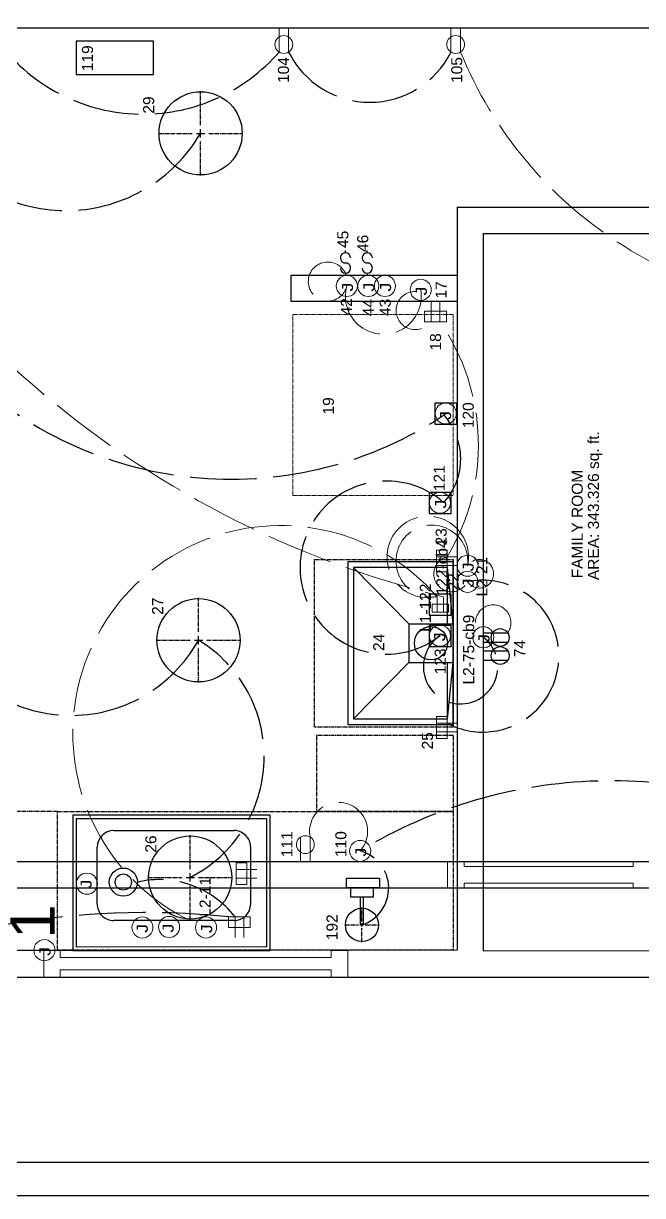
# Model space of a CAD drawing. Header units: inches. Extents: x -601 to 289, y 0 to 495.
# Drawn here: x -473.9 to -362.2, y 0 to 211.3 of the extents above; entities that cross this region are included whole.
import ezdxf

# ---------------------------------------------------------------- set-up
doc = ezdxf.new("R2010")
doc.units = ezdxf.units.IN
doc.header["$MEASUREMENT"] = 0
doc.linetypes.add('ACAD_ISO02W100', pattern=[15, 12, -3])
doc.linetypes.add('CENTER2', pattern=[1.125, 0.75, -0.125, 0.125, -0.125])
doc.layers.get('0').update_dxf_attribs({"color": 1, "lineweight": 9})
for name, color, linetype, lineweight in [('00-page-edge', 7, 'Continuous', 9), ('A101-Floorplan-1st-floor', 7, 'Continuous', 9), ('A101-Text', 7, 'Continuous', 9), ('A201-Floorplan-2nd-floor', 7, 'Continuous', 9), ('E101-Electrical-1st-floor', 7, 'Continuous', 9), ('E201-Electrical-2nd-floor', 7, 'Continuous', 9)]:
    doc.layers.add(name, color=color, linetype=linetype, lineweight=lineweight)
doc.styles.add('Reg', font='Courier New.ttf', dxfattribs={"height": 1})
doc.styles.get("Standard").update_dxf_attribs({"font": 'Arial.ttf', "height": 2})

# ---------------------------------------------------------------- blocks, each defined once
blk = doc.blocks.new('refrigerator')
at = {"layer": 'A201-Floorplan-2nd-floor', "linetype": 'CENTER2'}
blk.add_lwpolyline([(0, 0), (-32.625, 0), (-32.625, 28.925), (0, 28.925)], close=True, dxfattribs=at)
blk = doc.blocks.new('stove')
at = {"layer": 'A201-Floorplan-2nd-floor', "linetype": 'CENTER2', "lineweight": 30}
blk.add_lwpolyline([(-30.27, 25), (0, 25), (0, 0), (-30.27, 0)], close=True, dxfattribs=at)
blk = doc.blocks.new('L1-family-room-patio-doors')
at = {"layer": 'A101-Floorplan-1st-floor'}
for p, q in [((0, 66.63), (-4.75, 66.63)), ((-0.07, 66.63), (-0.07, 63.63)), ((-3.93, 63.63), (-4.75, 63.63)), ((-3.93, 33.13), (-3.93, 63.63)), ((-0.93, 33.13), (-0.93, 63.63)), ((0, 63.63), (-0.93, 63.63)), ((-4.75, 33.13), (-3.93, 33.13)), ((-0.93, 33.13), (0, 33.13)), ((-0.07, 33.13), (-0.07, 30.13)), ((-4.75, 30.13), (-3.93, 30.13)), ((-3.93, 3), (-3.93, 30.13)), ((-0.93, 3), (-0.93, 30.13)), ((-0.93, 30.13), (0, 30.13)), ((-4.75, 3), (-3.93, 3)), ((-0.93, 3), (0, 3)), ((-0.07, 3), (-0.07, 0)), ((-4.75, 0), (0, 0))]:
    blk.add_line(p, q, dxfattribs=at)
at = {"layer": 'A101-Floorplan-1st-floor', "lineweight": 30}
for p, q in [((-4.75, 66.63), (-4.75, 63.63)), ((-4.75, 33.13), (-4.75, 30.13)), ((-4.75, 3), (-4.75, 0))]:
    blk.add_line(p, q, dxfattribs=at)
blk = doc.blocks.new('L2-kitchen-NW-butcher-block')
at = {"layer": 'A201-Floorplan-2nd-floor', "linetype": 'CENTER2', "lineweight": 30}
blk.add_lwpolyline([(25, -54.19), (25, 0), (0, 0), (0, -54.19)], close=True, dxfattribs=at)
blk = doc.blocks.new('L2-kitchen-butcher-block-sink')
at = {"layer": 'A201-Floorplan-2nd-floor', "linetype": 'CENTER2', "lineweight": 30}
blk.add_lwpolyline([(0, 71.3625), (25, 71.3625), (25, 0), (0, 0)], close=True, dxfattribs=at)
blk = doc.blocks.new('L2-butcher-block-west-stove')
at = {"layer": 'A201-Floorplan-2nd-floor', "linetype": 'CENTER2', "lineweight": 30}
for p, q in [((13.69, 24.62), (0, 24.62)), ((0, 0), (0, 24.62)), ((13.69, 0), (13.69, 24.62)), ((13.69, 0), (0, 0))]:
    blk.add_line(p, q, dxfattribs=at)
blk = doc.blocks.new('smart-hood')
at = {"lineweight": 30}
for p, q in [((11.15625, 8), (11.15625, 0)), ((18.15625, 8), (11.15625, 8)), ((18.15625, 8), (18.15625, 0))]:
    blk.add_line(p, q, dxfattribs=at)
blk.add_lwpolyline([(0, 0), (29.3125, 0), (29.3125, 19), (0, 19)], close=True, dxfattribs=at)
blk.add_lwpolyline([(18.15625, 1), (28.3125, 1), (28.3125, 18), (1, 18), (1, 1), (11.15625, 1)], dxfattribs=at)
blk.add_circle((14.65625, 4), 3, dxfattribs=at)
blk = doc.blocks.new('L2-stove-exhaust-hood')
at = {"layer": 'A201-Floorplan-2nd-floor', "lineweight": 30}
for p, q in [((0, 8), (-10.15625, 18)), ((17.15625, 18), (7, 8)), ((-10.15625, 1), (0, 0)), ((7, 0), (17.15625, 1))]:
    blk.add_line(p, q, dxfattribs=at)
blk.add_blockref('smart-hood', (-11.15625, 0), dxfattribs=at)
blk = doc.blocks.new('L2-gfci-duplex-10')
at = {"layer": 'E201-Electrical-2nd-floor'}
for p, q in [((3.72, 2.75), (1.79, 2.75)), ((1.79, -1.18), (1.79, 2.75)), ((0, 1.57), (3.72, 1.57)), ((0, 0), (3.72, 0))]:
    blk.add_line(p, q, dxfattribs=at)
blk.add_lwpolyline([(1.79, -1.18), (1.79, 2.75), (3.72, 2.75), (3.72, -1.18)], close=True, dxfattribs=at)
blk = doc.blocks.new('L2-gfci-duplex-9')
at = {"layer": 'E201-Electrical-2nd-floor'}
for p, q in [((0, 0), (0, -1.94)), ((3.92, 0), (0, 0)), ((1.18, -3.72), (1.18, 0)), ((2.75, -3.72), (2.75, 0)), ((3.92, -1.94), (3.92, 0)), ((3.92, -1.94), (0, -1.94))]:
    blk.add_line(p, q, dxfattribs=at)
blk = doc.blocks.new('L2-cabinet-holding-kitchen-sink')
at = {"layer": 'A201-Floorplan-2nd-floor', "lineweight": -3}
for points in [[(0, 0), (0, 35.56), (-24.42, 35.56), (-24.4, 0)], [(-23.77, 0.62), (-23.8, 34.94), (-0.63, 34.94), (-0.63, 0.62)]]:
    blk.add_lwpolyline(points, close=True, dxfattribs=at)
blk = doc.blocks.new('L2-insinkerator')
at = {"layer": 'E201-Electrical-2nd-floor', "lineweight": -3}
blk.add_circle((0, 2.53), 2.53, dxfattribs=at)
blk = doc.blocks.new('L2-kitchen-sink-and-drain')
at = {"layer": 'A201-Floorplan-2nd-floor', "lineweight": -3}
for p, q in [((-3.9375, 4.71875), (6.28125, 4.71875)), ((-6.9375, -19.96875), (-6.9375, 1.71875)), ((9.28125, 1.71875), (9.28125, -19.96875)), ((-3.9375, -22.96875), (6.28125, -22.96875))]:
    blk.add_line(p, q, dxfattribs=at)
blk.add_circle((0, 0), 1.45459, dxfattribs=at)
for centre, start, end in [((-3.9375, 1.71875), 90, 180), ((6.28125, 1.71875), 0, 90), ((-3.9375, -19.96875), 180, 270), ((6.28125, -19.96875), 270, 0)]:
    blk.add_arc(centre, 3, start, end, dxfattribs=at)
blk = doc.blocks.new('L2-gfci-duplex-18')
at = {"layer": 'E201-Electrical-2nd-floor'}
for p, q in [((-3.72, 2.75, -29.75), (-1.79, 2.75, -29.75)), ((-1.79, 2.75, -29.75), (-3.72, 2.75, -29.75)), ((-3.72, 2.75, -29.75), (-3.72, -1.18, -29.75)), ((-1.79, 2.75, -29.75), (-1.79, -1.18, -29.75)), ((0, 1.57, -29.75), (-3.72, 1.57, -29.75)), ((0, 1.57, -29.75), (-3.72, 1.57, -29.75)), ((0, 0, -29.75), (-3.72, 0, -29.75)), ((-3.72, -1.18, -29.75), (-1.79, -1.18, -29.75))]:
    blk.add_line(p, q, dxfattribs=at)
blk = doc.blocks.new('L2-gfci-duplex-23')
at = {"layer": 'E201-Electrical-2nd-floor'}
for p, q in [((-1.18, 3.72, -56.5), (-1.18, 1.79, -56.5)), ((2.75, 3.72, -56.5), (-1.18, 3.72, -56.5)), ((0, 0, -56.5), (0, 3.72, -56.5)), ((1.57, 0, -56.5), (1.57, 3.72, -56.5)), ((2.75, 1.79, -56.5), (2.75, 3.72, -56.5)), ((2.75, 1.79, -56.5), (-1.18, 1.79, -56.5))]:
    blk.add_line(p, q, dxfattribs=at)
blk = doc.blocks.new('L2-j-box-22')
at = {"layer": 'E201-Electrical-2nd-floor'}
blk.add_circle((0, -1.9), 1.9, dxfattribs=at)
at = {"layer": 'E201-Electrical-2nd-floor', "lineweight": 5, "style": 'Reg'}
blk.add_text('J', height=2, dxfattribs=at).set_placement((-1.25, -3.01))
blk = doc.blocks.new('L2-j-box-21')
at = {"layer": 'E201-Electrical-2nd-floor'}
blk.add_circle((0, -1.9), 1.9, dxfattribs=at)
at = {"layer": 'E201-Electrical-2nd-floor', "lineweight": 5, "style": 'Reg'}
blk.add_text('J', height=2, dxfattribs=at).set_placement((-1.25, -3.01))
blk = doc.blocks.new('L2-gfci-duplex-25')
at = {"layer": 'E201-Electrical-2nd-floor'}
for p, q in [((-1.18, 3.72, -56.5), (-1.18, 1.79, -56.5)), ((2.75, 3.72, -56.5), (-1.18, 3.72, -56.5)), ((0, 0, -56.5), (0, 3.72, -56.5)), ((1.57, 0, -56.5), (1.57, 3.72, -56.5)), ((2.75, 1.79, -56.5), (2.75, 3.72, -56.5)), ((2.75, 1.79, -56.5), (-1.18, 1.79, -56.5))]:
    blk.add_line(p, q, dxfattribs=at)
blk = doc.blocks.new('*U117')
at = {"layer": 'E201-Electrical-2nd-floor', "color": 0, "linetype": 'CENTER2', "lineweight": -3, "transparency": 16777216}
for p, q in [((0, 1.5), (0, 7.62)), ((-7.62, 0), (-1.5, 0)), ((1.5, 0), (7.62, 0)), ((0, -7.62), (0, -1.5))]:
    blk.add_line(p, q, dxfattribs=at)
at = {"layer": 'E201-Electrical-2nd-floor', "color": 0, "linetype": 'Continuous', "lineweight": -3, "transparency": 16777216}
for p, q in [((-0.75, 0), (0.75, 0)), ((0, -0.75), (0, 0.75))]:
    blk.add_line(p, q, dxfattribs=at)
blk = doc.blocks.new('L2-ceiling-led-26')
at = {"layer": 'E201-Electrical-2nd-floor', "lineweight": -3}
blk.add_circle((0, 0, -94.5), 7.5, dxfattribs=at)
at = {"layer": 'E201-Electrical-2nd-floor', "linetype": 'CENTER2', "lineweight": -3, "rotation": 270}
blk.add_blockref('*U117', (0, 0, -94.5), dxfattribs=at)
blk = doc.blocks.new('*U119')
at = {"layer": 'E201-Electrical-2nd-floor', "color": 0, "linetype": 'CENTER2', "lineweight": -3, "transparency": 16777216}
for p, q in [((0, 1.5), (0, 7.62)), ((-7.62, 0), (-1.5, 0)), ((1.5, 0), (7.62, 0)), ((0, -7.62), (0, -1.5))]:
    blk.add_line(p, q, dxfattribs=at)
at = {"layer": 'E201-Electrical-2nd-floor', "color": 0, "linetype": 'Continuous', "lineweight": -3, "transparency": 16777216}
for p, q in [((-0.75, 0), (0.75, 0)), ((0, -0.75), (0, 0.75))]:
    blk.add_line(p, q, dxfattribs=at)
blk = doc.blocks.new('L2-ceiling-led-27')
at = {"layer": 'E201-Electrical-2nd-floor', "lineweight": -3}
blk.add_circle((0, 0, -93.5), 7.5, dxfattribs=at)
at = {"layer": 'E201-Electrical-2nd-floor', "linetype": 'CENTER2', "lineweight": -3, "rotation": 270}
blk.add_blockref('*U119', (0, 0, -93.5), dxfattribs=at)
blk = doc.blocks.new('L2-j-box-14')
at = {"layer": 'E201-Electrical-2nd-floor'}
blk.add_circle((0, -1.9), 1.9, dxfattribs=at)
at = {"layer": 'E201-Electrical-2nd-floor', "lineweight": 5, "style": 'Reg'}
blk.add_text('J', height=2, dxfattribs=at).set_placement((-1.1, -2.75))
blk = doc.blocks.new('L2-j-box-13')
at = {"layer": 'E201-Electrical-2nd-floor'}
blk.add_circle((0, 0), 1.9, dxfattribs=at)
at = {"layer": 'E201-Electrical-2nd-floor', "lineweight": 5, "style": 'Reg'}
blk.add_text('J', height=2, dxfattribs=at).set_placement((-1.2, -0.98))
blk = doc.blocks.new('L2-j-box-12')
at = {"layer": 'E201-Electrical-2nd-floor'}
blk.add_circle((0, 0), 1.9, dxfattribs=at)
at = {"layer": 'E201-Electrical-2nd-floor', "lineweight": 5, "style": 'Reg'}
blk.add_text('J', height=2, dxfattribs=at).set_placement((-1.25, -0.82))
blk = doc.blocks.new('L2-j-box-11')
at = {"layer": 'E201-Electrical-2nd-floor'}
blk.add_circle((0, 0), 1.9, dxfattribs=at)
at = {"layer": 'E201-Electrical-2nd-floor', "lineweight": 5, "style": 'Reg'}
blk.add_text('J', height=2, dxfattribs=at).set_placement((-1.25, -1.11))
blk = doc.blocks.new('L2-j-box-15')
at = {"layer": 'E201-Electrical-2nd-floor'}
blk.add_circle((0, 0), 1.9, dxfattribs=at)
at = {"layer": 'E201-Electrical-2nd-floor', "lineweight": 5, "style": 'Reg'}
blk.add_text('J', height=2, dxfattribs=at).set_placement((-1.25, -1.11))
blk = doc.blocks.new('*U125')
at = {"layer": 'E201-Electrical-2nd-floor', "color": 0, "linetype": 'CENTER2', "lineweight": -3, "transparency": 16777216}
for p, q in [((0, 1.5), (0, 7.62)), ((-7.62, 0), (-1.5, 0)), ((1.5, 0), (7.62, 0)), ((0, -7.62), (0, -1.5))]:
    blk.add_line(p, q, dxfattribs=at)
at = {"layer": 'E201-Electrical-2nd-floor', "color": 0, "linetype": 'Continuous', "lineweight": -3, "transparency": 16777216}
for p, q in [((-0.75, 0), (0.75, 0)), ((0, -0.75), (0, 0.75))]:
    blk.add_line(p, q, dxfattribs=at)
blk = doc.blocks.new('L2-ceiling-led-29')
at = {"layer": 'E201-Electrical-2nd-floor', "lineweight": -3}
blk.add_circle((0, 0, -93), 7.5, dxfattribs=at)
at = {"layer": 'E201-Electrical-2nd-floor', "linetype": 'CENTER2', "lineweight": -3, "rotation": 270}
blk.add_blockref('*U125', (0, 0, -93), dxfattribs=at)
blk = doc.blocks.new('L2-j-box-42')
at = {"layer": 'E201-Electrical-2nd-floor'}
blk.add_circle((-1.9, 0, -67.12), 1.9, dxfattribs=at)
at = {"layer": 'E201-Electrical-2nd-floor', "lineweight": 5, "style": 'Reg'}
blk.add_text('J', height=2, dxfattribs=at).set_placement((-3.15, -1.11, -67.12))
blk = doc.blocks.new('L2-j-box-44')
at = {"layer": 'E201-Electrical-2nd-floor'}
blk.add_circle((-1.9, 0, -75.62), 1.9, dxfattribs=at)
at = {"layer": 'E201-Electrical-2nd-floor', "lineweight": 5, "style": 'Reg'}
blk.add_text('J', height=2, dxfattribs=at).set_placement((-3.15, -1.11, -75.62))
blk = doc.blocks.new('L2-j-box-43')
at = {"layer": 'E201-Electrical-2nd-floor'}
blk.add_circle((-1.9, 0, -67.25), 1.9, dxfattribs=at)
at = {"layer": 'E201-Electrical-2nd-floor', "lineweight": 5, "style": 'Reg'}
blk.add_text('J', height=2, dxfattribs=at).set_placement((-3.15, -1.11, -67.25))
blk = doc.blocks.new('L2-j-box-17')
at = {"layer": 'E201-Electrical-2nd-floor'}
blk.add_circle((1.9, 0, -52.62), 1.9, dxfattribs=at)
at = {"layer": 'E201-Electrical-2nd-floor', "lineweight": 5, "style": 'Reg'}
blk.add_text('J', height=2, dxfattribs=at).set_placement((0.65, -1.11, -52.62))
blk = doc.blocks.new('L2-switch-45')
at = {"layer": 'E201-Electrical-2nd-floor', "lineweight": -3}
for p, q in [((0.41, 0, -45.25), (0, 0, -45.25)), ((4.08, 0, -45.25), (4.49, 0, -45.25))]:
    blk.add_line(p, q, dxfattribs=at)
for centre, start, end in [((1.32, 0, -45.25), 90, 270), ((3.17, 0, -45.25), 270, 180), ((1.34, 0, -45.25), 270, 0)]:
    blk.add_arc(centre, 0.916, start, end, dxfattribs=at)
blk = doc.blocks.new('L2-switch-46')
at = {"layer": 'E201-Electrical-2nd-floor', "lineweight": -3}
for p, q in [((0.41, 0, -45), (0, 0, -45)), ((4.08, 0, -45), (4.49, 0, -45))]:
    blk.add_line(p, q, dxfattribs=at)
for centre, start, end in [((1.32, 0, -45), 90, 270), ((3.17, 0, -45), 270, 180), ((1.34, 0, -45), 270, 0)]:
    blk.add_arc(centre, 0.916, start, end, dxfattribs=at)
blk = doc.blocks.new('L2-j-box-77')
at = {"layer": 'E201-Electrical-2nd-floor'}
blk.add_circle((1.9, 0, -8), 1.9, dxfattribs=at)
at = {"layer": 'E201-Electrical-2nd-floor', "lineweight": 5, "style": 'Reg'}
blk.add_text('J', height=2, dxfattribs=at).set_placement((0.65, -1.11, -8))
blk = doc.blocks.new('L1-duplex-104')
at = {"layer": 'E101-Electrical-1st-floor'}
for p, q in [((0, 0, -16.38), (-4.39, 0, -16.38)), ((0, -1.73, -16.38), (-4.38, -1.73, -16.38))]:
    blk.add_line(p, q, dxfattribs=at)
blk.add_circle((-3.03, -0.86, -16.38), 1.61, dxfattribs=at)
blk = doc.blocks.new('L1-duplex-105')
at = {"layer": 'E101-Electrical-1st-floor'}
for p, q in [((0, 0, -15.87), (-4.39, 0, -15.87)), ((0, -1.73, -15.87), (-4.38, -1.73, -15.87))]:
    blk.add_line(p, q, dxfattribs=at)
blk.add_circle((-3.03, -0.86, -15.87), 1.61, dxfattribs=at)
blk = doc.blocks.new('L1-j-box-110')
at = {"layer": 'E101-Electrical-1st-floor'}
blk.add_circle((1.9, 0, -54.25), 1.9, dxfattribs=at)
at = {"layer": 'E101-Electrical-1st-floor', "lineweight": 5, "style": 'Reg'}
blk.add_text('J', height=2, dxfattribs=at).set_placement((0.65, -1.11, -54.25))
blk = doc.blocks.new('L1-duplex-111')
at = {"layer": 'E101-Electrical-1st-floor'}
for p, q in [((0, 0, -15.87), (4.38, 0, -15.87)), ((0, -1.73, -15.87), (4.39, -1.73, -15.87))]:
    blk.add_line(p, q, dxfattribs=at)
blk.add_circle((3.03, -0.87, -15.87), 1.61, dxfattribs=at)
blk = doc.blocks.new('L1-patio-floodlight-camera-192')
at = {"layer": 'E101-Electrical-1st-floor', "linetype": 'CENTER2', "lineweight": 30}
for p, q in [((-6.7, 3.14, -80), (-6.7, 0.62, -80)), ((-9.82, 0.02, -80), (-7.3, 0.02, -80)), ((-6.1, 0.02, -80), (-3.58, 0.02, -80)), ((-6.7, -0.58, -80), (-6.7, -3.1, -80))]:
    blk.add_line(p, q, dxfattribs=at)
at = {"layer": 'E101-Electrical-1st-floor', "lineweight": 30}
for p, q in [((0, 2.84, -80), (1.75, 2.84, -80)), ((0, -3.16, -80), (0, 2.84, -80)), ((1.75, 2.84, -80), (1.75, -3.16, -80)), ((-6.7, 0.27, -80), (-1.63, 0.27, -80)), ((0, 2.08, -80), (-1.63, 2.08, -80)), ((-1.63, 2.08, -80), (-1.63, -2.04, -80)), ((0, -2.04, -80), (0, 2.08, -80)), ((-6.7, -0.23, -80), (-1.63, -0.23, -80)), ((-1.63, -2.04, -80), (0, -2.04, -80)), ((1.75, -3.16, -80), (0, -3.16, -80))]:
    blk.add_line(p, q, dxfattribs=at)
at = {"layer": 'E101-Electrical-1st-floor', "linetype": 'Continuous', "lineweight": 30}
for p, q in [((-7, 0.02, -80), (-6.4, 0.02, -80)), ((-6.7, 0.32, -80), (-6.7, -0.28, -80))]:
    blk.add_line(p, q, dxfattribs=at)
at = {"layer": 'E101-Electrical-1st-floor', "lineweight": 30}
blk.add_circle((-6.7, 0.02, -80), 3, dxfattribs=at)
blk = doc.blocks.new('L1-ceiling-register-119')
at = {"layer": 'A101-Floorplan-1st-floor', "lineweight": 30}
for p, q in [((-6, 0, -95.12), (-6, -14, -95.12)), ((0, 0, -95.12), (-6, 0, -95.12)), ((0, -14, -95.12), (0, 0, -95.12)), ((-6, -14, -95.12), (0, -14, -95.12))]:
    blk.add_line(p, q, dxfattribs=at)
blk = doc.blocks.new('L1-ceiling-j-box-120')
at = {"layer": 'E101-Electrical-1st-floor', "lineweight": 30}
for p, q in [((-1.98, -1.95, -94.88), (-1.98, 1.9, -94.88)), ((-1.98, 1.9, -94.88), (0, 1.9, -94.88)), ((0, 1.9, -94.88), (1.93, 1.9, -94.88)), ((1.93, 1.9, -94.88), (1.93, -1.95, -94.88)), ((1.93, -1.95, -94.88), (-1.98, -1.95, -94.88))]:
    blk.add_line(p, q, dxfattribs=at)
at = {"layer": 'E101-Electrical-1st-floor'}
blk.add_circle((0, 0, -94.88), 1.9, dxfattribs=at)
at = {"layer": 'E101-Electrical-1st-floor', "lineweight": 5, "style": 'Reg'}
blk.add_text('J', height=2, dxfattribs=at).set_placement((-1.39, -0.97, -94.88))
blk = doc.blocks.new('L1-ceiling-j-box-121')
at = {"layer": 'E101-Electrical-1st-floor', "lineweight": 30}
for p, q in [((-1.98, -1.95, -94.75), (-1.98, 1.9, -94.75)), ((-1.98, 1.9, -94.75), (0, 1.9, -94.75)), ((0, 1.9, -94.75), (1.93, 1.9, -94.75)), ((1.93, 1.9, -94.75), (1.93, -1.95, -94.75)), ((1.93, -1.95, -94.75), (-1.98, -1.95, -94.75))]:
    blk.add_line(p, q, dxfattribs=at)
at = {"layer": 'E101-Electrical-1st-floor'}
blk.add_circle((0, 0, -94.75), 1.9, dxfattribs=at)
at = {"layer": 'E101-Electrical-1st-floor', "lineweight": 5, "style": 'Reg'}
blk.add_text('J', height=2, dxfattribs=at).set_placement((-1.28, -1.13, -94.75))
blk = doc.blocks.new('L1-ceiling-gfci-duplex-122')
at = {"layer": 'E101-Electrical-1st-floor', "lineweight": 30}
for p, q in [((-2.06, -1.97, -95.5), (-2.06, 1.88, -95.5)), ((-2.06, 1.88, -95.5), (-0.08, 1.88, -95.5)), ((-0.08, 1.88, -95.5), (1.85, 1.88, -95.5)), ((1.85, 1.88, -95.5), (1.85, -1.97, -95.5)), ((1.85, -1.97, -95.5), (-2.06, -1.97, -95.5))]:
    blk.add_line(p, q, dxfattribs=at)
at = {"layer": 'E101-Electrical-1st-floor'}
for p, q in [((-1.44, 1.38, -95.5), (0, 1.38, -95.5)), ((-1.44, -1.53, -95.5), (-1.44, 1.38, -95.5)), ((1.32, 0.51, -95.5), (-1.44, 0.51, -95.5)), ((0, -1.53, -95.5), (0, 1.38, -95.5)), ((1.32, -0.65, -95.5), (-1.44, -0.65, -95.5)), ((0, -1.53, -95.5), (-1.44, -1.53, -95.5))]:
    blk.add_line(p, q, dxfattribs=at)
blk = doc.blocks.new('L1-ceiling-j-box-123')
at = {"layer": 'E101-Electrical-1st-floor', "lineweight": 30}
for p, q in [((-1.98, -1.95, -95), (-1.98, 1.9, -95)), ((-1.98, 1.9, -95), (0, 1.9, -95)), ((0, 1.9, -95), (1.93, 1.9, -95)), ((1.93, 1.9, -95), (1.93, -1.95, -95)), ((1.93, -1.95, -95), (-1.98, -1.95, -95))]:
    blk.add_line(p, q, dxfattribs=at)
at = {"layer": 'E101-Electrical-1st-floor'}
blk.add_circle((0, 0, -95), 1.9, dxfattribs=at)
at = {"layer": 'E101-Electrical-1st-floor', "lineweight": 5, "style": 'Reg'}
blk.add_text('J', height=2, dxfattribs=at).set_placement((-1.25, -0.95, -95))
blk = doc.blocks.new('L1-gfci-122')
at = {"layer": 'E201-Electrical-2nd-floor', "lineweight": 30}
for p, q in [((-2.06, -2.48), (-2.06, 1.37)), ((-2.06, 1.37), (-0.08, 1.37)), ((-0.08, 1.37), (1.85, 1.37)), ((1.85, 1.37), (1.85, -2.48)), ((1.85, -2.48), (-2.06, -2.48))]:
    blk.add_line(p, q, dxfattribs=at)
at = {"layer": 'E201-Electrical-2nd-floor'}
for p, q in [((-1.44, 0.87), (0, 0.87)), ((-1.44, -2.03), (-1.44, 0.87)), ((1.32, 0), (-1.44, 0)), ((0, -2.03), (0, 0.87)), ((1.32, -1.16), (-1.44, -1.16)), ((0, -2.03), (-1.44, -2.03))]:
    blk.add_line(p, q, dxfattribs=at)
blk = doc.blocks.new('L2-21')
at = {"layer": 'E101-Electrical-1st-floor'}
blk.add_circle((0, 0), 1.9, dxfattribs=at)
at = {"layer": 'E101-Electrical-1st-floor', "lineweight": 5, "style": 'Reg'}
blk.add_text('J', height=2, dxfattribs=at).set_placement((-1.25, -1.11))
blk = doc.blocks.new('L2-11')
at = {"layer": 'E101-Electrical-1st-floor'}
blk.add_circle((0, 0), 1.9, dxfattribs=at)
at = {"layer": 'E101-Electrical-1st-floor', "lineweight": 5, "style": 'Reg'}
blk.add_text('J', height=2, dxfattribs=at).set_placement((-1.25, -1.11))
blk = doc.blocks.new('L2-75')
at = {"layer": 'E101-Electrical-1st-floor'}
blk.add_circle((0, 0), 1.9, dxfattribs=at)
at = {"layer": 'E101-Electrical-1st-floor', "lineweight": 5, "style": 'Reg'}
blk.add_text('J', height=2, dxfattribs=at).set_placement((-1.25, -1.11))
blk = doc.blocks.new('L2-kitchen-window')
at = {"layer": 'A201-Floorplan-2nd-floor'}
for p, q in [((-0.03, 54.87), (-4.83, 54.87)), ((-0.03, 54.88), (-0.03, 51.87)), ((-3.51, 51.87), (-4.83, 51.87)), ((-3.51, 51.87), (-3.51, 3)), ((-0.03, 51.87), (-1.31, 51.87)), ((-1.31, 51.87), (-1.31, 3)), ((-4.82, 3), (-3.51, 3)), ((-1.31, 3), (0, 3)), ((0, 3), (0, 0)), ((0, 0), (-4.82, 0))]:
    blk.add_line(p, q, dxfattribs=at)
at = {"layer": 'A201-Floorplan-2nd-floor', "lineweight": 30}
for p, q in [((-4.83, 54.87), (-4.83, 51.87)), ((-4.82, 3), (-4.82, 0))]:
    blk.add_line(p, q, dxfattribs=at)

msp = doc.modelspace()

# ---------------------------------------------------------------- linework, layer by layer
at = {"layer": '00-page-edge', "lineweight": -3}
for p, q in [((-594.3649, 6), (-62.2738, 6)), ((-600.3613, 0), (0, 0))]:
    msp.add_line(p, q, dxfattribs=at)
at = {"layer": 'A101-Floorplan-1st-floor', "lineweight": -3}
for p, q in [((-522.0578, 210.508), (-297.6759, 210.508)), ((-522.0578, 60.2268), (-194.6516, 60.2268)), ((-526.8078, 55.4768), (-84.9969, 55.4768))]:
    msp.add_line(p, q, dxfattribs=at)
at = {"layer": 'A201-Floorplan-2nd-floor', "lineweight": -3}
for p, q in [((-395.7109, 165.8518), (-425.7109, 165.8518)), ((-425.7109, 165.8518), (-425.7109, 161.2152)), ((-425.7109, 161.2152), (-395.7109, 161.2152)), ((-526.8078, 39.3571), (-84.9969, 39.4547))]:
    msp.add_line(p, q, dxfattribs=at)
msp.add_lwpolyline([(-395.7109, 178.1275), (-395.7109, 44.2152), (-522.0859, 44.1316), (-522.0859, 356.0066), (-226.8947, 356.0066), (-226.8947, 246.9441), (-164.0471, 246.9441), (-164.0471, 222.4441), (-177.6012, 222.4441), (-177.6012, 156.6941), (-212.9344, 156.6941), (-212.9344, 178.1275), (-395.7162, 178.1275)], dxfattribs=at)
msp.add_lwpolyline([(-390.9662, 44.1058), (-246.8406, 44.1534), (-246.8406, 97.2254), (-217.6844, 97.2254), (-217.6844, 173.3775), (-390.9662, 173.3775)], close=True, dxfattribs=at)
at = {"layer": 'E101-Electrical-1st-floor', "linetype": 'ACAD_ISO02W100', "lineweight": 5}
for centre, radius, start, end in [((-356.1003, 280.567), 177.6642, 202.001676, 256.309967), ((-325.786, 234.57), 74.9023, 202.317956, 271.561145), ((-427.5334, 83.2957), 37.4749, 41.139497, 248.967335), ((-400.2398, 114.364), 6.4807, 352.586319, 278.242873), ((-417.067, 65.634), 5.2349, 317.899404, 191.18869)]:
    msp.add_arc(centre, radius, start, end, dxfattribs=at)
at = {"layer": 'E101-Electrical-1st-floor', "linetype": 'ACAD_ISO02W100', "lineweight": -3}
for centre, radius, start, end in [((-452.3662, 227.4502), 32.5306, 220.958296, 319.019432), ((-411.4402, 213.4017), 16.3456, 206.430216, 333.532404), ((-436.4339, 198.5384), 69.4146, 226.71487, 303.837604), ((-406.7646, 132.8286), 11.7201, 317.523808, 42.93589), ((-408.4166, 113.1881), 15.605, 48.715098, 308.109338), ((-395.0718, 95.3245), 6.7072, 123.623302, 52.257765), ((-367.8625, -12.8524), 87.6097, 62.148499, 121.151248), ((-415.0016, 55.4011), 6.9649, 287.989077, 74.862489)]:
    msp.add_arc(centre, radius, start, end, dxfattribs=at)
at = {"layer": 'E201-Electrical-2nd-floor', "lineweight": -3}
for p, q in [((-390.9662, 101.4516), (-386.5843, 101.4516)), ((-390.9662, 99.7211), (-386.5748, 99.7211)), ((-390.9662, 98.2073), (-386.5843, 98.2073)), ((-390.9662, 96.4768), (-386.5748, 96.4768))]:
    msp.add_line(p, q, dxfattribs=at)
for centre in [(-387.934, 100.5789), (-387.934, 97.3346)]:
    msp.add_circle(centre, 1.6072, dxfattribs=at)
at = {"layer": 'E201-Electrical-2nd-floor', "linetype": 'ACAD_ISO02W100', "lineweight": 5}
for centre, radius, start, end in [((-402.8697, 102.6868), 162.9976, 348.783325, 136.924452), ((-413.3669, 27.2187), 214.9445, 47.193865, 119.655992), ((-356.1003, 280.567), 177.6642, 202.001676, 256.309967), ((-419.0159, 164.7471), 3.5205, 25.404157, 346.983968), ((-409.0031, 162.0881), 6.8422, 164.173094, 9.793556), ((-403.2544, 159.5257), 3.4429, 89.507523, 326.798738), ((-430.6922, 135.3205), 38.8371, 328.72644, 34.809171), ((-427.5334, 83.2957), 37.4749, 41.139497, 248.967335), ((-400.9919, 115.1052), 7.3499, 347.606313, 283.22288), ((-396.6891, 112.0538), 3.209, 104.601984, 333.662798), ((-391.6873, 112.079), 2.5727, 214.272515, 145.727485), ((-389.1842, 103.28), 3.1948, 324.762152, 236.09676)]:
    msp.add_arc(centre, radius, start, end, dxfattribs=at)
at = {"layer": 'E201-Electrical-2nd-floor', "linetype": 'ACAD_ISO02W100', "lineweight": -3}
for centre, radius, start, end in [((-466.266, 205.7134), 28.1735, 213.67855, 329.620295), ((-391.0372, 97.2265), 13.6881, 241.835264, 101.701222), ((-465.3535, 112.8751), 26.3299, 206.285006, 330.950587), ((-454.9538, 79.1317), 24.4637, 297.030559, 58.950333), ((-449.4788, 39.5234), 17.4232, 38.020041, 102.903716), ((-451.8262, -96.1614), 147.1723, 84.190629, 100.278199)]:
    msp.add_arc(centre, radius, start, end, dxfattribs=at)

# ---------------------------------------------------------------- block references
at = {"lineweight": -3, "rotation": 89.99999999999999}
for name, p in [('refrigerator', (-396.4109, 158.8402)), ('stove', (-396.4109, 114.668)), ('L2-stove-exhaust-hood', (-396.4109, 96.059)), ('L2-butcher-block-west-stove', (-396.4109, 69.2152)), ('L2-kitchen-sink-and-drain', (-455.8984, 56.5066)), ('L2-gfci-duplex-9', (-435.5321, 56.043)), ('L2-gfci-duplex-10', (-434.184, 46.5302))]:
    msp.add_blockref(name, p, dxfattribs=at)
at = {"lineweight": 5, "rotation": 89.99999999999999}
for name, p in [('L2-cabinet-holding-kitchen-sink', (-429.4296, 68.5902)), ('L2-insinkerator', (-453.3696, 56.5066)), ('L2-kitchen-window', (-415.394, 44.2002))]:
    msp.add_blockref(name, p, dxfattribs=at)
at = {"layer": 'A101-Floorplan-1st-floor', "lineweight": 5, "rotation": 89.99999999999999}
msp.add_blockref('L1-ceiling-register-119', (-464.4328, 208.0751, 95.125), dxfattribs=at)
at = {"layer": 'A101-Floorplan-1st-floor', "lineweight": -3, "rotation": 89.99999999999999}
msp.add_blockref('L1-family-room-patio-doors', (-330.8028, 60.2268), dxfattribs=at)
at = {"layer": 'A201-Floorplan-2nd-floor', "lineweight": 5, "rotation": 89.99999999999999}
for name, p in [('L2-ceiling-led-29', (-441.9609, 191.4652, 93)), ('L2-gfci-duplex-18', (-398.8046, 161.2152, 29.75)), ('L2-j-box-21', (-395.7109, 113.5277)), ('L2-j-box-22', (-395.7109, 110.6302)), ('L2-ceiling-led-27', (-442.3359, 100.0902, 93.5)), ('L2-gfci-duplex-25', (-395.7109, 83.5902, 56.5)), ('L2-ceiling-led-26', (-443.8359, 57.3402, 94.5)), ('L2-j-box-14', (-464.3671, 56.2152)), ('L2-j-box-13', (-452.4522, 48.3175)), ('L2-j-box-12', (-447.6439, 48.4129)), ('L2-j-box-11', (-440.9832, 48.3175)), ('L2-j-box-15', (-470.1397, 44.2254))]:
    msp.add_blockref(name, p, dxfattribs=at)
at = {"layer": 'A201-Floorplan-2nd-floor', "lineweight": -3, "rotation": 89.99999999999999}
for name, p in [('L2-kitchen-NW-butcher-block', (-521.9609, 44.2152)), ('L2-kitchen-butcher-block-sink', (-396.4109, 44.2152))]:
    msp.add_blockref(name, p, dxfattribs=at)
at = {"layer": 'E101-Electrical-1st-floor', "lineweight": 5, "rotation": 89.99999999999999}
for name, p in [('L1-duplex-104', (-427.8078, 210.508, 16.375)), ('L1-duplex-105', (-396.8078, 210.508, 15.875)), ('L1-ceiling-j-box-120', (-397.7453, 140.9768, 94.875)), ('L1-ceiling-j-box-121', (-398.7853, 124.8771, 94.75)), ('L2-21', (-393.8133, 113.5277)), ('L1-ceiling-gfci-duplex-122', (-398.8011, 106.6255, 95.5)), ('L1-ceiling-j-box-123', (-398.7857, 100.9095, 95)), ('L2-75', (-390.9662, 100.6283)), ('L1-duplex-111', (-423.9328, 60.2268, 15.875)), ('L1-j-box-110', (-413.1828, 60.2268, 54.25)), ('L1-patio-floodlight-camera-192', (-412.8317, 55.4768, 80)), ('L2-11', (-440.9832, 48.3175))]:
    msp.add_blockref(name, p, dxfattribs=at)
at = {"layer": 'E201-Electrical-2nd-floor', "lineweight": 5, "rotation": 89.99999999999999}
for name, p in [('L2-switch-45', (-415.8359, 165.8518, 45.25)), ('L2-switch-46', (-411.8984, 165.8518, 45)), ('L2-j-box-42', (-415.5859, 165.8518, 67.125)), ('L2-j-box-44', (-411.7109, 165.8518, 75.625)), ('L2-j-box-43', (-408.7109, 165.8518, 67.25)), ('L2-j-box-17', (-402.2605, 161.3544, 52.625)), ('L2-gfci-duplex-23', (-395.7109, 113.5902, 56.5)), ('L1-gfci-122', (-399.3107, 106.6255)), ('L2-j-box-77', (-390.9662, 98.7308, 8))]:
    msp.add_blockref(name, p, dxfattribs=at)

# ---------------------------------------------------------------- texts
at = {"layer": 'A101-Floorplan-1st-floor', "lineweight": 5}
msp.add_text('119', height=2, rotation=90, dxfattribs=at).set_placement((-461.3682, 202.6629))
at = {"layer": 'A101-Text', "lineweight": 5}
for s, p in [('AREA: 343.326 sq. ft.', (-370.1074, 110.9271)), ('FAMILY ROOM', (-373.0291, 111.2568))]:
    msp.add_text(s, height=2, rotation=90, dxfattribs=at).set_placement(p)
at = {"layer": 'E101-Electrical-1st-floor', "lineweight": 5}
for s, p in [('104', (-426.0128, 200.5409)), ('105', (-394.7599, 200.5489)), ('120', (-392.6906, 138.3271)), ('121', (-397.911, 126.964)), ('122-cb4', (-397.4402, 108.19)), ('L2-21', (-390.2182, 107.978)), ('L2-75-cb9', (-392.6137, 92.1173)), ('123', (-397.7471, 93.9498)), ('111', (-425.3894, 60.9844)), ('110', (-415.6652, 61.0181)), ('L2-11', (-440.142, 50.2691)), ('192', (-417.2563, 46.0259))]:
    msp.add_text(s, height=2, rotation=90, dxfattribs=at).set_placement(p)
at = {"layer": 'E201-Electrical-2nd-floor', "lineweight": 5}
for s, p in [('29', (-450.3339, 195.0157)), ('45', (-415.3072, 170.8047)), ('46', (-411.717, 170.0791)), ('17', (-397.5799, 161.6774)), ('42', (-414.6608, 158.6497)), ('44', (-410.7132, 158.502)), ('43', (-407.6688, 158.5387)), ('18', (-398.5915, 152.3178)), ('19', (-417.9085, 140.7775)), ('23', (-397.5781, 117.1866)), ('21', (-390.2517, 112.0111)), ('22', (-395.4382, 109.0679)), ('27', (-448.7071, 104.675)), ('24', (-408.8316, 98.1569)), ('74', (-383.4107, 97.03)), ('75', (-392.604, 96.1608)), ('25', (-400.0494, 80.4208)), ('26', (-449.9344, 61.8117))]:
    msp.add_text(s, height=2, rotation=90, dxfattribs=at).set_placement(p)
at = {"layer": 'E201-Electrical-2nd-floor', "lineweight": 5, "insert": (-402.4191, 101.6154), "char_height": 2, "attachment_point": 1, "rotation": 90}
msp.add_mtext('L1-122', dxfattribs=at)
at = {"layer": 'E201-Electrical-2nd-floor', "lineweight": -3, "insert": (-476.2601, 46.2686), "char_height": 8, "attachment_point": 1, "rotation": 90}
msp.add_mtext('1', dxfattribs=at)

doc.saveas('drawing.dxf')
